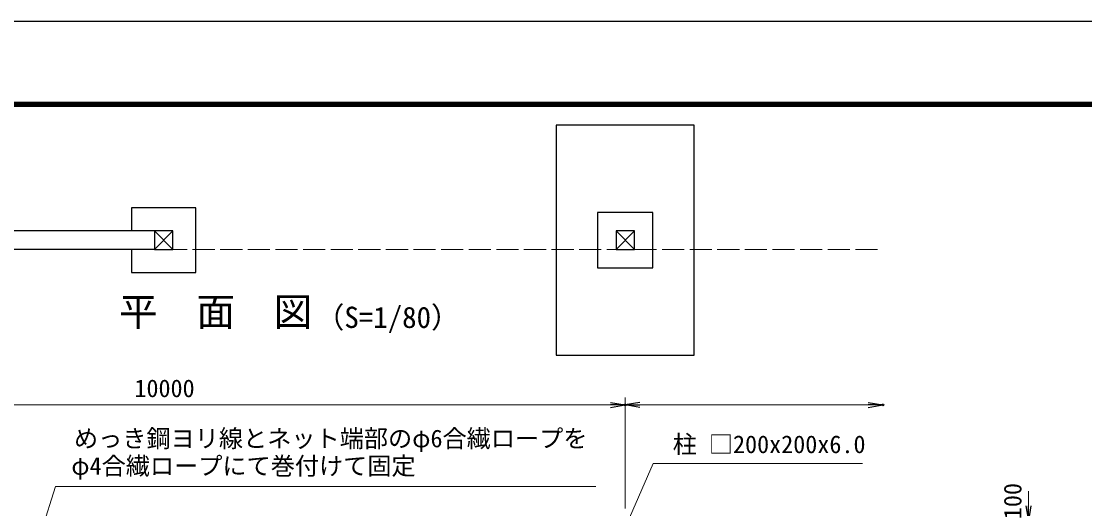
# Model space of a CAD drawing. Units: millimetres, scale not verified. Extents: x -16800 to 16800, y -11880 to 11880.
# Drawn here: x -8632 to 2922, y 6588 to 11880 of the extents above; entities that cross this region are included whole.
import ezdxf
from ezdxf.enums import TextEntityAlignment as Align

# ---------------------------------------------------------------- set-up
doc = ezdxf.new("R2010")
doc.units = ezdxf.units.MM
doc.header["$LTSCALE"] = 40
doc.header["$PDMODE"] = 32
doc.header["$PDSIZE"] = 20
doc.linetypes.add('DASHED', pattern=[7.5, 6, -1.5])
for name, color, linetype, lineweight in [('0-0_D-TTL-TXT', 7, 'Continuous', 13), ('0-1_D-STR1', 1, 'Continuous', 25), ('0-4_D-STR-DIM', 7, 'Continuous', 13), ('0-5_D-STR-TXT', 7, 'Continuous', 13), ('0-7_D-STR2', 7, 'Continuous', 13), ('0-B_D-STR4', 7, 'Continuous', 25), ('0-C_D-TTL', 7, 'Continuous', 25)]:
    doc.layers.add(name, color=color, linetype=linetype, lineweight=lineweight)
doc.layers.add('0-8_0', color=7, linetype='Continuous')
doc.layers.add('0-9_Defpoints', color=8, linetype='Continuous')
doc.styles.add('ＭＳ ゴシック', font='')
doc.styles.get('ＭＳ ゴシック').set_extended_font_data('MS Gothic')

# ---------------------------------------------------------------- blocks, each defined once
blk = doc.blocks.new('_Open')
at = {"layer": '0-8_0'}
blk.add_line((-40, 6.67), (0, 0), dxfattribs=at)
blk.add_lwpolyline([(-40, -6.67), (0, 0), (-40, 0)], dxfattribs=at)

msp = doc.modelspace()

# ---------------------------------------------------------------- linework, layer by layer
at = {"layer": '0-1_D-STR1'}
for p, q in [((-7184.08, 9603.7), (-11970.08, 9603.7)), ((-7184.08, 9603.7), (-6984.08, 9403.7)), ((-6984.08, 9603.7), (-7184.08, 9403.7)), ((-2170.08, 9603.7), (-1970.08, 9403.7)), ((-1970.08, 9603.7), (-2170.08, 9403.7)), ((-7184.08, 9403.7), (-11970.08, 9403.7))]:
    msp.add_line(p, q, dxfattribs=at)
for points in [[(-7184.08, 9603.7), (-7184.08, 9403.7), (-6984.08, 9403.7), (-6984.08, 9603.7)], [(-2170.08, 9603.7), (-2170.08, 9403.7), (-1970.08, 9403.7), (-1970.08, 9603.7)]]:
    msp.add_lwpolyline(points, close=True, dxfattribs=at)
at = {"layer": '0-4_D-STR-DIM'}
for p, q in [((-2070.08, 6588.52), (-2070.08, 7794.14)), ((-2070.08, 6588.52), (-2070.08, 7794.14)), ((-11910.08, 7714.14), (-2230.08, 7714.14)), ((-1910.08, 7714.14), (569.92, 7714.14)), ((2309.92, 6617.52), (2309.92, 6777.52))]:
    msp.add_line(p, q, dxfattribs=at)
at = {"layer": '0-5_D-STR-TXT'}
for points in [[(508.78, 7079), (-1767, 7079), (-2048.94, 6431.05)], [(-2391.03, 6828.16), (-8259.7, 6828.16), (-8408.52, 6359.43)]]:
    msp.add_lwpolyline(points, dxfattribs=at)
at = {"layer": '0-7_D-STR2', "linetype": 'DASHED'}
msp.add_line((-12170.08, 9403.7), (729.92, 9403.7), dxfattribs=at)
at = {"layer": '0-9_Defpoints'}
for p in [(-2070.08, 7714.14), (729.92, 7714.14)]:
    msp.add_point(p, dxfattribs=at)
at = {"layer": '0-B_D-STR4'}
msp.add_line((-7434.08, 9853.7), (-7434.08, 9603.7), dxfattribs=at)
for points in [[(-2820.08, 10753.7), (-2820.08, 8253.7), (-1320.08, 8253.7), (-1320.08, 10753.7)], [(-2370.08, 9803.7), (-2370.08, 9203.7), (-1770.08, 9203.7), (-1770.08, 9803.7)]]:
    msp.add_lwpolyline(points, close=True, dxfattribs=at)
msp.add_lwpolyline([(-7434.08, 9403.7), (-7434.08, 9153.7), (-6734.08, 9153.7), (-6734.08, 9853.7), (-7434.08, 9853.7)], dxfattribs=at)
at = {"layer": '0-C_D-TTL', "color": 2}
msp.add_lwpolyline([(-16800, 11880), (16800, 11880), (16800, -11880), (-16800, -11880)], close=True, dxfattribs=at)
at = {"layer": '0-C_D-TTL'}
for points in [[(-15720, 11000), (15720, 11000), (15720, -11000), (-15720, -11000)], [(-15710, 10990), (15710, 10990), (15710, -10990), (-15710, -10990)], [(-15700, 10980), (15700, 10980), (15700, -10980), (-15700, -10980)], [(-15690, 10970), (15690, 10970), (15690, -10970), (-15690, -10970)], [(-15680, 10960), (15680, 10960), (15680, -10960), (-15680, -10960)]]:
    msp.add_lwpolyline(points, close=True, dxfattribs=at)

# ---------------------------------------------------------------- block references
at = {"layer": '0-4_D-STR-DIM', "xscale": 4, "yscale": 4}
for p in [(-2070.08, 7714.14), (729.92, 7714.14)]:
    msp.add_blockref('_Open', p, dxfattribs=at)
for p, rotation in [((-2070.08, 7714.14), 180), ((2309.92, 6457.52), 270)]:
    msp.add_blockref('_Open', p, dxfattribs=dict(at, rotation=rotation))

# ---------------------------------------------------------------- texts
at = {"layer": '0-0_D-TTL-TXT', "style": 'ＭＳ ゴシック'}
for s, height, p in [('平\u3000面\u3000図', 307.9, (-7569.3, 8480.64)), ('（S=1/80）', 230.8, (-5436.61, 8480.83))]:
    msp.add_text(s, height=height, dxfattribs=at).set_placement(p, align=Align.BOTTOM_LEFT)
at = {"layer": '0-4_D-STR-DIM', "style": 'ＭＳ ゴシック'}
msp.add_text('10000', height=192.4, dxfattribs=at).set_placement((-7402.68, 7741.13), align=Align.BOTTOM_LEFT)
msp.add_text('100', height=192.4, rotation=90, dxfattribs=at).set_placement((2292.46, 6474.12), align=Align.BOTTOM_LEFT)
at = {"layer": '0-5_D-STR-TXT', "style": 'ＭＳ ゴシック'}
for s, p in [('めっき鋼ヨリ線とネット端部のφ6合繊ロープを', (-8059.05, 7196.56)), ('柱 □200x200x6.0', (-1555.18, 7133.4)), ('φ4合繊ロープにて巻付けて固定', (-8088.49, 6898.3))]:
    msp.add_text(s, height=192.4, dxfattribs=at).set_placement(p, align=Align.BOTTOM_LEFT)

doc.saveas('drawing.dxf')
